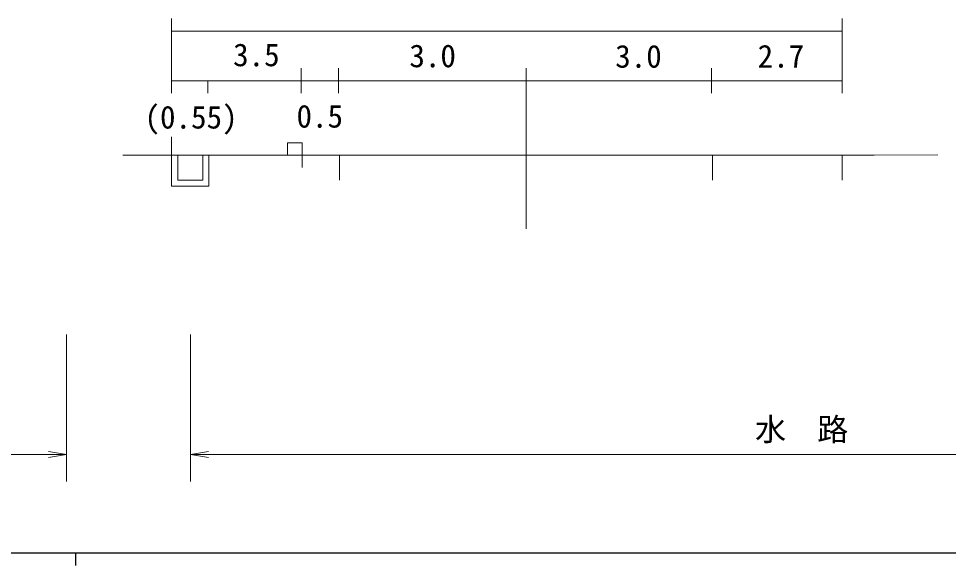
# Model space of a CAD drawing. Units: millimetres, scale not verified. Extents: x 40000 to 680000, y 20000 to 380000.
# Drawn here: x 163422 to 238190, y 204000 to 247993 of the extents above; entities that cross this region are included whole.
import ezdxf
from ezdxf.enums import TextEntityAlignment as Align

# ---------------------------------------------------------------- set-up
doc = ezdxf.new("R2010")
doc.units = ezdxf.units.MM
doc.header["$LTSCALE"] = 1000
for name, color, linetype, lineweight in [('M-STR-HTXT', 7, 'Continuous', 13), ('M-STR-STR3', 7, 'Continuous', 13), ('M-TTL-BAND', 7, 'Continuous', 25)]:
    doc.layers.add(name, color=color, linetype=linetype, lineweight=lineweight)
doc.styles.add('ＭＳ ゴシック', font='')
doc.styles.get('ＭＳ ゴシック').set_extended_font_data('MS Gothic')

# ---------------------------------------------------------------- blocks, each defined once
blk = doc.blocks.new('open_arrow')
at = {"color": 0, "linetype": 'Continuous', "lineweight": -2}
blk.add_lwpolyline([(7.5, 1.25), (0, 0), (7.5, -1.25)], dxfattribs=at)

msp = doc.modelspace()

# ---------------------------------------------------------------- linework, layer by layer
at = {"layer": 'M-STR-HTXT'}
for p, q in [((175724, 241993), (175724, 247993)), ((229648, 241993), (229648, 247993)), ((229648, 246993), (175724, 246993)), ((186148, 243993), (186148, 241993)), ((189148, 243993), (189148, 241993)), ((204224, 231080), (204224, 244007)), ((219148, 243993), (219148, 241993)), ((229648, 242993), (175724, 242993)), ((178648, 241993), (178648, 242993)), ((175724, 234507), (175724, 238485)), ((185038, 238007), (186224, 238007)), ((185038, 237023), (185038, 238007)), ((186224, 237007), (186224, 238007)), ((232224, 237007), (237345, 237019)), ((175724, 237007), (171800, 237007)), ((175724, 237007), (178224, 237007)), ((176224, 237007), (176224, 235007)), ((178224, 235007), (178224, 237007)), ((222224, 237007), (178224, 237007)), ((178724, 237007), (178724, 234507)), ((186224, 236007), (186224, 237007)), ((189224, 237007), (189224, 235007)), ((219224, 237007), (219224, 235007)), ((230224, 237007), (222224, 237007)), ((229651, 237007), (229651, 235007)), ((230224, 237007), (232224, 237007)), ((176224, 235007), (178224, 235007)), ((178724, 234507), (175724, 234507))]:
    msp.add_line(p, q, dxfattribs=at)
at = {"layer": 'M-STR-STR3'}
for p, q in [((167272, 222579), (167272, 210753)), ((177258, 222579), (177258, 210753)), ((167272, 212914), (147853, 212914)), ((283967, 212914), (177258, 212914))]:
    msp.add_line(p, q, dxfattribs=at)
at = {"layer": 'M-TTL-BAND'}
for p, q in [((40000, 205000), (579000, 205000)), ((168000, 205000), (168000, 204000))]:
    msp.add_line(p, q, dxfattribs=at)

# ---------------------------------------------------------------- block references
at = {"layer": 'M-STR-STR3', "xscale": 193, "yscale": 193, "rotation": 180}
msp.add_blockref('open_arrow', (167272, 212914), dxfattribs=at)
at = {"layer": 'M-STR-STR3', "xscale": 193, "yscale": 193}
msp.add_blockref('open_arrow', (177258, 212914), dxfattribs=at)

# ---------------------------------------------------------------- texts
at = {"layer": 'M-STR-HTXT', "style": 'ＭＳ ゴシック'}
for s, p in [('3.5', (180673, 243609)), ('3.0', (194847, 243529)), ('3.0', (211398, 243493)), ('2.7', (222851, 243501)), ('(0.55)', (173548, 238596)), ('0.5', (185769, 238672))]:
    msp.add_text(s, height=1833, dxfattribs=at).set_placement(p, align=Align.BOTTOM_LEFT)
at = {"layer": 'M-STR-STR3', "style": 'ＭＳ ゴシック'}
msp.add_text('水\u3000路', height=1833, dxfattribs=at).set_placement((222640, 213477), align=Align.BOTTOM_LEFT)

doc.saveas('drawing.dxf')
